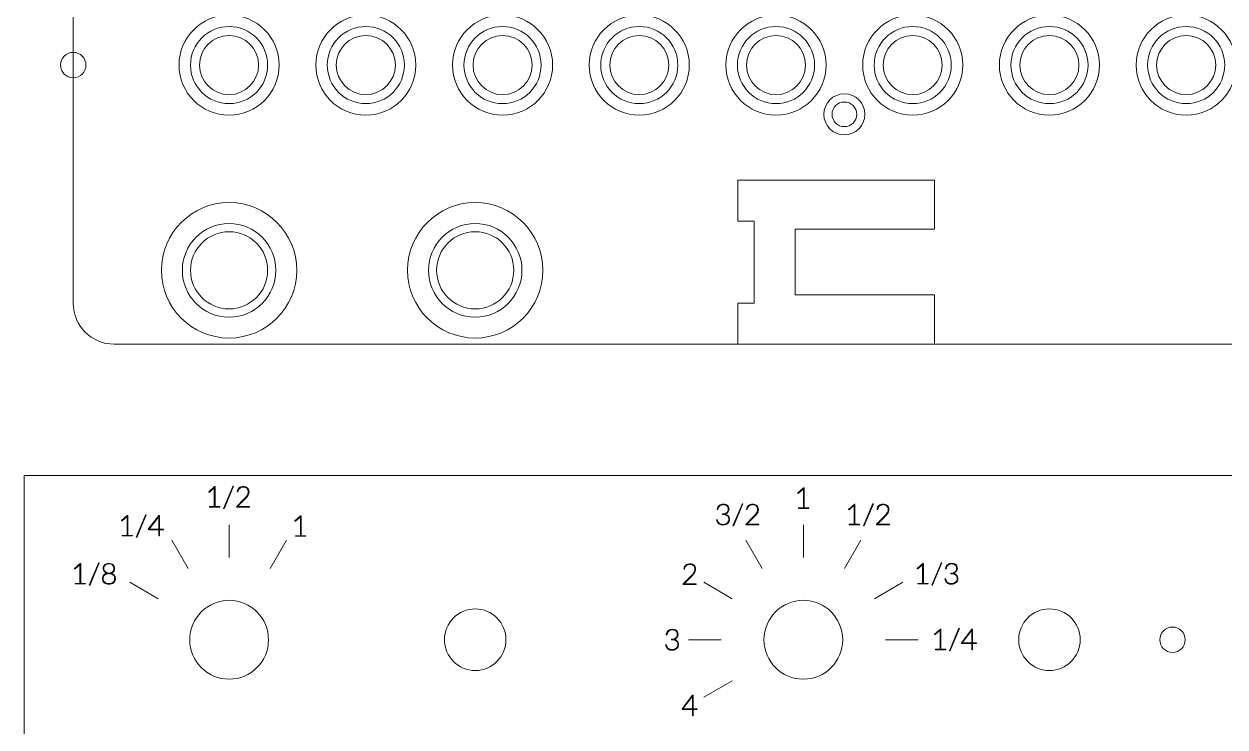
# Model space of a CAD drawing. Header units: millimetres. Extents: x -87 to 387, y -250 to 300.
# Drawn here: x 0 to 146.4, y -30.6 to 55 of the extents above; entities that cross this region are included whole.
import ezdxf

# ---------------------------------------------------------------- set-up
doc = ezdxf.new("R2010")
doc.units = ezdxf.units.MM
for name, color, linetype, lineweight, true_color in [('all_sq16', 7, 'Continuous', 0, 0x000000), ('ext', 1, 'Continuous', 0, 0xff0000), ('int', 3, 'Continuous', 0, 0x00ff00), ('pockett_butt_switch -3mm', 211, 'Continuous', 5, 0xffaaff), ('pockett_ecrous -3mm', 2, 'Continuous', 0, 0xffff00), ('txt', 51, 'Continuous', 0, 0xffffb5)]:
    doc.layers.add(name, color=color, linetype=linetype, lineweight=lineweight, true_color=true_color)

# ---------------------------------------------------------------- blocks, each defined once
blk = doc.blocks.new('façade')
at = {"layer": 'ext'}
for p, q in [((0, 0), (0, 120)), ((0, 120), (300, 120))]:
    blk.add_line(p, q, dxfattribs=at)
at = {"layer": 'int'}
for centre, radius in [((25, 100), 4.8), ((95, 100), 4.8), ((55, 100), 3.75), ((125, 100), 3.75), ((140, 100), 1.55)]:
    blk.add_circle(centre, radius, dxfattribs=at)
at = {"layer": 'txt'}
for p, q in [((22.51, 118.02), (23.22, 118.65)), ((23.22, 118.65), (23.29, 118.65)), ((23.29, 118.65), (23.29, 116.22)), ((24.32, 116), (25.44, 118.67)), ((25.54, 118.71), (24.42, 116.04)), ((25.5, 118.71), (25.54, 118.71)), ((22.53, 117.98), (22.51, 118.02)), ((23.2, 118.53), (22.59, 117.98)), ((23.19, 116.22), (23.19, 118.42)), ((26.02, 118.01), (25.98, 118.01)), ((94.32, 117.88), (95.03, 118.51)), ((94.35, 117.84), (94.32, 117.88)), ((95.02, 118.39), (94.41, 117.84)), ((95.01, 116.07), (95.01, 118.27)), ((95.03, 118.51), (95.1, 118.51)), ((95.1, 118.51), (95.1, 116.07)), ((22.6, 116.22), (23.19, 116.22)), ((22.6, 116.14), (22.6, 116.22)), ((23.86, 116.14), (22.6, 116.14)), ((23.29, 116.22), (23.86, 116.22)), ((23.86, 116.22), (23.86, 116.14)), ((24.35, 116), (24.32, 116)), ((25.91, 116.14), (25.91, 116.18)), ((27.49, 116.14), (25.91, 116.14)), ((25.93, 116.22), (26.81, 117.12)), ((26.88, 117.07), (26.04, 116.21)), ((26.25, 116.23), (27.46, 116.23)), ((27.49, 116.2), (27.49, 116.14)), ((84.54, 115.86), (84.5, 115.87)), ((86.41, 113.86), (87.53, 116.53)), ((87.63, 116.57), (86.51, 113.9)), ((87.59, 116.57), (87.63, 116.57)), ((88.11, 115.86), (88.07, 115.87)), ((94.42, 116.07), (95.01, 116.07)), ((94.42, 116), (94.42, 116.07)), ((95.68, 116), (94.42, 116)), ((95.1, 116.07), (95.68, 116.07)), ((95.68, 116.07), (95.68, 116)), ((100.51, 115.88), (101.22, 116.51)), ((100.53, 115.84), (100.51, 115.88)), ((101.2, 116.38), (100.59, 115.84)), ((101.19, 114.07), (101.19, 116.27)), ((101.22, 116.51), (101.29, 116.51)), ((101.29, 116.51), (101.29, 114.07)), ((102.32, 113.86), (103.44, 116.53)), ((103.54, 116.57), (102.42, 113.9)), ((103.5, 116.57), (103.54, 116.57)), ((104.02, 115.86), (103.98, 115.87)), ((11.88, 114.52), (12.59, 115.15)), ((11.91, 114.48), (11.88, 114.52)), ((12.57, 115.03), (11.96, 114.48)), ((12.57, 112.71), (12.57, 114.92)), ((12.59, 115.15), (12.66, 115.15)), ((12.66, 115.15), (12.66, 112.71)), ((13.69, 112.5), (14.81, 115.17)), ((14.91, 115.21), (13.79, 112.54)), ((14.87, 115.21), (14.91, 115.21)), ((15.15, 113.46), (16.43, 115.15)), ((16.42, 115.02), (15.25, 113.47)), ((16.42, 113.47), (16.42, 114.92)), ((16.43, 115.15), (16.5, 115.15)), ((16.5, 115.15), (16.5, 113.47)), ((33, 114.48), (33.71, 115.11)), ((33.03, 114.44), (33, 114.48)), ((33.69, 114.99), (33.08, 114.44)), ((33.69, 112.67), (33.69, 114.87)), ((33.71, 115.11), (33.78, 115.11)), ((33.78, 115.11), (33.78, 112.67)), ((84.42, 114.6), (84.45, 114.62)), ((85.15, 115.25), (85.15, 115.32)), ((88.02, 114.08), (88.9, 114.97)), ((88.97, 114.93), (88.13, 114.07)), ((103.93, 114.08), (104.81, 114.97)), ((104.88, 114.93), (104.04, 114.07)), ((15.16, 113.42), (15.15, 113.46)), ((16.42, 113.39), (15.2, 113.39)), ((15.25, 113.47), (16.42, 113.47)), ((16.42, 112.64), (16.42, 113.39)), ((16.5, 113.47), (17, 113.47)), ((16.96, 113.39), (16.5, 113.39)), ((16.5, 113.39), (16.5, 112.64)), ((17, 113.47), (17, 113.42)), ((25, 110), (25, 114)), ((86.44, 113.86), (86.41, 113.86)), ((88, 114), (88, 114.03)), ((89.58, 114), (88, 114)), ((88.34, 114.09), (89.55, 114.09)), ((89.58, 114.05), (89.58, 114)), ((95, 110), (95, 114)), ((100.6, 114.07), (101.19, 114.07)), ((100.6, 114), (100.6, 114.07)), ((101.86, 114), (100.6, 114)), ((101.29, 114.07), (101.86, 114.07)), ((101.86, 114.07), (101.86, 114)), ((102.35, 113.86), (102.32, 113.86)), ((103.91, 114), (103.91, 114.03)), ((105.49, 114), (103.91, 114)), ((104.25, 114.09), (105.46, 114.09)), ((105.49, 114.05), (105.49, 114)), ((11.97, 112.71), (12.57, 112.71)), ((11.97, 112.64), (11.97, 112.71)), ((13.23, 112.64), (11.97, 112.64)), ((12.66, 112.71), (13.23, 112.71)), ((13.23, 112.71), (13.23, 112.64)), ((13.72, 112.5), (13.69, 112.5)), ((16.5, 112.64), (16.42, 112.64)), ((20, 108.66), (18, 112.12)), ((30, 108.66), (32, 112.12)), ((33.09, 112.67), (33.69, 112.67)), ((33.09, 112.6), (33.09, 112.67)), ((34.35, 112.6), (33.09, 112.6)), ((33.78, 112.67), (34.35, 112.67)), ((34.35, 112.67), (34.35, 112.6)), ((90, 108.66), (88, 112.12)), ((100, 108.66), (102, 112.12)), ((6.14, 108.66), (6.85, 109.3)), ((6.17, 108.63), (6.14, 108.66)), ((6.83, 109.17), (6.22, 108.62)), ((6.82, 106.86), (6.82, 109.06)), ((6.85, 109.3), (6.92, 109.3)), ((6.92, 109.3), (6.92, 106.86)), ((7.95, 106.64), (9.07, 109.32)), ((9.17, 109.36), (8.05, 106.68)), ((9.13, 109.36), (9.17, 109.36)), ((80.46, 108.6), (80.42, 108.6)), ((108.86, 108.66), (109.57, 109.3)), ((108.88, 108.63), (108.86, 108.66)), ((109.55, 109.17), (108.94, 108.62)), ((109.54, 106.86), (109.54, 109.06)), ((109.57, 109.3), (109.64, 109.3)), ((109.64, 109.3), (109.64, 106.86)), ((110.66, 106.64), (111.79, 109.32)), ((111.89, 109.36), (110.76, 106.68)), ((111.85, 109.36), (111.89, 109.36)), ((112.38, 108.65), (112.34, 108.65)), ((16.34, 105), (12.88, 107)), ((80.37, 106.82), (81.26, 107.71)), ((81.32, 107.67), (80.48, 106.81)), ((86.34, 105), (82.88, 107)), ((103.66, 105), (107.12, 107)), ((112.25, 107.39), (112.28, 107.4)), ((112.98, 108.04), (112.98, 108.1)), ((6.23, 106.86), (6.82, 106.86)), ((6.23, 106.79), (6.23, 106.86)), ((7.49, 106.79), (6.23, 106.79)), ((6.92, 106.86), (7.49, 106.86)), ((7.49, 106.86), (7.49, 106.79)), ((7.98, 106.64), (7.95, 106.64)), ((80.35, 106.74), (80.35, 106.77)), ((81.93, 106.74), (80.35, 106.74)), ((80.69, 106.82), (81.9, 106.82)), ((81.93, 106.79), (81.93, 106.74)), ((108.95, 106.86), (109.54, 106.86)), ((108.95, 106.79), (108.95, 106.86)), ((110.21, 106.79), (108.95, 106.79)), ((109.64, 106.86), (110.21, 106.86)), ((110.21, 106.86), (110.21, 106.79)), ((110.7, 106.64), (110.66, 106.64)), ((111, 100.66), (111.71, 101.3)), ((111.69, 101.17), (111.08, 100.62)), ((111.69, 98.86), (111.69, 101.06)), ((111.71, 101.3), (111.78, 101.3)), ((111.78, 101.3), (111.78, 98.86)), ((112.81, 98.64), (113.93, 101.32)), ((114.03, 101.36), (112.91, 98.68)), ((113.99, 101.36), (114.03, 101.36)), ((114.27, 99.61), (115.54, 101.29)), ((115.54, 101.16), (114.37, 99.61)), ((115.54, 101.29), (115.62, 101.29)), ((115.54, 99.61), (115.54, 101.07)), ((115.62, 101.29), (115.62, 99.61)), ((78.33, 100.61), (78.29, 100.62)), ((78.94, 100), (78.94, 100.07)), ((85, 100), (81, 100)), ((105, 100), (109, 100)), ((111.03, 100.63), (111, 100.66)), ((114.28, 99.56), (114.27, 99.61)), ((114.37, 99.61), (115.54, 99.61)), ((115.62, 99.61), (116.12, 99.61)), ((116.12, 99.61), (116.12, 99.57)), ((78.21, 99.35), (78.24, 99.37)), ((111.09, 98.86), (111.69, 98.86)), ((111.09, 98.79), (111.09, 98.86)), ((112.35, 98.79), (111.09, 98.79)), ((111.78, 98.86), (112.35, 98.86)), ((112.35, 98.86), (112.35, 98.79)), ((112.84, 98.64), (112.81, 98.64)), ((115.54, 99.54), (114.32, 99.54)), ((115.54, 98.79), (115.54, 99.54)), ((115.62, 98.79), (115.54, 98.79)), ((116.08, 99.54), (115.62, 99.54)), ((115.62, 99.54), (115.62, 98.79)), ((86.34, 95), (82.88, 93)), ((80.22, 91.57), (81.5, 93.25)), ((81.49, 93.12), (80.32, 91.57)), ((81.49, 91.57), (81.49, 93.03)), ((81.5, 93.25), (81.57, 93.25)), ((81.57, 93.25), (81.57, 91.57)), ((80.23, 91.53), (80.22, 91.57)), ((81.49, 91.5), (80.27, 91.5)), ((80.32, 91.57), (81.49, 91.57)), ((81.49, 90.75), (81.49, 91.5)), ((81.57, 91.57), (82.07, 91.57)), ((82.03, 91.5), (81.57, 91.5)), ((81.57, 91.5), (81.57, 90.75)), ((82.07, 91.57), (82.07, 91.53)), ((81.57, 90.75), (81.49, 90.75))]:
    blk.add_line(p, q, dxfattribs=at)
for centre, radius, start, end in [((25.5, 118.65), 0.064, 88.5146, 157.1425), ((26.67, 117.97), 0.689, 109.117, 130.9379), ((26.72, 117.84), 0.832, 89.4254, 108.9776), ((26.72, 117.9), 0.695, 89.3351, 109.5745), ((26.73, 117.83), 0.763, 72.8645, 90.1561), ((26.73, 117.79), 0.882, 72.9138, 90.1547), ((26.8, 118.01), 0.646, 50.4917, 73.1817), ((22.57, 118.01), 0.0434, 219.4513, 260.8776), ((22.57, 118), 0.0335, 261.8954, 319.3797), ((24.4, 118.41), 1.21, 174.5353, 179.8598), ((26.82, 117.91), 0.845, 153.1851, 172.8889), ((26.03, 118.05), 0.0461, 260.3493, 354.5855), ((26.68, 117.97), 0.697, 131.3052, 152.9898), ((26.79, 117.93), 0.725, 151.9231, 170.4791), ((26.68, 117.99), 0.596, 130.4806, 151.8674), ((26.7, 117.96), 0.631, 109.8177, 130.2557), ((22.49, 121.4), 6.08, 315.2446, 318.0286), ((20.28, 123.66), 9.33, 315.0721, 316.9252), ((26.79, 118.03), 0.551, 49.8665, 73.066), ((25.65, 118.56), 1.84, 317.911, 326.3172), ((25.8, 118.5), 1.77, 316.7804, 325.8624), ((26.8, 118.05), 0.527, 24.4062, 49.4122), ((26.32, 118.12), 1.03, 326.2609, 340.0435), ((26.84, 118.06), 0.585, 24.3879, 49.9577), ((26.37, 118.12), 1.08, 325.8867, 339.9187), ((26.72, 118.02), 0.616, 358.5426, 23.6835), ((26.62, 118), 0.716, 340.5369, 0.4191), ((26.74, 118.03), 0.692, 358.6291, 23.8013), ((26.66, 118), 0.769, 340.3803, 0.4891), ((94.38, 117.87), 0.0434, 219.4513, 260.8776), ((94.38, 117.86), 0.0335, 261.8954, 319.3797), ((96.22, 118.27), 1.21, 174.5353, 179.8598), ((24.35, 116.08), 0.0818, 269.9478, 297.1344), ((24.36, 116.06), 0.0573, 297.7355, 338.9513), ((25.96, 116.18), 0.0537, 152.0381, 180.9052), ((25.99, 116.16), 0.0813, 133.9154, 151.8127), ((26.21, 115.3), 0.927, 94.529, 100.792), ((26.25, 114.84), 1.39, 89.8749, 94.6128), ((27.46, 116.2), 0.0299, 351.5405, 97.7971), ((85.34, 115.76), 0.851, 153.1836, 172.742), ((84.55, 115.9), 0.0367, 254.5571, 307.5248), ((85.21, 115.83), 0.699, 131.3683, 152.9941), ((84.52, 115.92), 0.0754, 318.1876, 348.1684), ((85.3, 115.78), 0.716, 151.4772, 170.2906), ((85.21, 115.83), 0.612, 130.5781, 151.4549), ((85.2, 115.83), 0.686, 109.0742, 130.9807), ((85.22, 115.82), 0.626, 109.602, 130.2715), ((85.24, 115.69), 0.834, 89.4326, 108.9578), ((85.24, 115.75), 0.703, 89.3779, 109.4566), ((85.25, 115.63), 0.894, 73.4134, 90.2293), ((85.25, 115.69), 0.762, 73.0546, 90.2251), ((85.31, 115.89), 0.554, 50.9379, 73.3217), ((85.33, 115.89), 0.629, 51.0152, 73.6622), ((85.35, 115.94), 0.487, 24.2918, 50.2269), ((85.34, 115.87), 0.507, 309.6869, 335.3581), ((85.37, 115.94), 0.564, 25.1548, 50.5396), ((85.36, 115.9), 0.58, 316.4064, 337.4749), ((85.25, 115.9), 0.591, 358.5967, 23.7499), ((85.3, 115.88), 0.541, 335.8831, 0.7024), ((85.3, 115.92), 0.64, 358.5721, 24.4015), ((85.36, 115.89), 0.577, 337.81, 0.7948), ((87.59, 116.51), 0.064, 88.5146, 157.1425), ((88.91, 115.76), 0.845, 153.1851, 172.8889), ((88.12, 115.91), 0.0461, 260.3493, 354.5855), ((88.77, 115.83), 0.697, 131.3052, 152.9898), ((88.88, 115.78), 0.725, 151.9231, 170.4791), ((88.77, 115.84), 0.596, 130.4806, 151.8674), ((88.77, 115.83), 0.689, 109.117, 130.9379), ((88.79, 115.82), 0.631, 109.8177, 130.2557), ((88.81, 115.69), 0.832, 89.4254, 108.9776), ((88.81, 115.75), 0.695, 89.3351, 109.5745), ((88.82, 115.64), 0.882, 72.9138, 90.1547), ((88.82, 115.69), 0.763, 72.8645, 90.1561), ((88.88, 115.89), 0.551, 49.8665, 73.066), ((88.89, 115.87), 0.646, 50.4917, 73.1817), ((88.89, 115.91), 0.527, 24.4062, 49.4122), ((88.93, 115.92), 0.585, 24.3879, 49.9577), ((88.81, 115.88), 0.616, 358.5426, 23.6835), ((88.71, 115.86), 0.716, 340.5369, 0.4191), ((88.83, 115.88), 0.692, 358.6291, 23.8013), ((88.75, 115.86), 0.769, 340.3803, 0.4891), ((100.57, 115.87), 0.0434, 219.4513, 260.8776), ((100.57, 115.86), 0.0335, 261.8954, 319.3797), ((102.4, 116.27), 1.21, 174.5353, 179.8598), ((103.5, 116.51), 0.064, 88.5146, 157.1425), ((104.82, 115.76), 0.845, 153.1851, 172.8889), ((104.03, 115.91), 0.0461, 260.3493, 354.5855), ((104.68, 115.83), 0.697, 131.3052, 152.9898), ((104.79, 115.78), 0.725, 151.9231, 170.4791), ((104.68, 115.84), 0.596, 130.4806, 151.8674), ((104.67, 115.83), 0.689, 109.117, 130.9379), ((104.7, 115.82), 0.631, 109.8177, 130.2557), ((104.72, 115.69), 0.832, 89.4254, 108.9776), ((104.72, 115.75), 0.695, 89.3351, 109.5745), ((104.73, 115.69), 0.763, 72.8645, 90.1561), ((104.73, 115.64), 0.882, 72.9138, 90.1547), ((104.79, 115.89), 0.551, 49.8665, 73.066), ((104.8, 115.87), 0.646, 50.4917, 73.1817), ((104.8, 115.91), 0.527, 24.4062, 49.4122), ((104.84, 115.92), 0.585, 24.3879, 49.9577), ((104.72, 115.88), 0.616, 358.5426, 23.6835), ((104.62, 115.86), 0.716, 340.5369, 0.4191), ((104.74, 115.88), 0.692, 358.6291, 23.8013), ((104.66, 115.86), 0.769, 340.3803, 0.4891), ((11.94, 114.51), 0.0434, 219.4513, 260.8776), ((11.94, 114.5), 0.0335, 261.8954, 319.3797), ((13.77, 114.91), 1.21, 174.5353, 179.8598), ((14.87, 115.15), 0.064, 88.5146, 157.1425), ((17.39, 114.92), 0.969, 174.1186, 179.7061), ((33.06, 114.47), 0.0434, 219.4513, 260.8776), ((33.06, 114.46), 0.0335, 261.8954, 319.3797), ((34.89, 114.87), 1.21, 174.5353, 179.8598), ((86, 115), 1.63, 193.8874, 198.9617), ((84.47, 114.55), 0.0745, 80.4342, 108.3153), ((85.24, 114.73), 0.824, 198.9243, 209.8693), ((84.47, 114.58), 0.0419, 11.0115, 77.2576), ((83.29, 114.18), 1.29, 15.6829, 18.4965), ((85.19, 114.71), 0.772, 209.9101, 222.2637), ((85.28, 114.75), 0.778, 196.9427, 205.3025), ((85.24, 114.74), 0.736, 205.3913, 216.7992), ((85.09, 114.63), 0.554, 216.8532, 234.8815), ((85.13, 116.37), 1.05, 271.1745, 287.4406), ((85.16, 113.99), 1.26, 74.3864, 90.6531), ((85.24, 116.06), 0.782, 282.1739, 298.1278), ((85.3, 114.44), 0.862, 65.2544, 83.1421), ((85.25, 115.99), 0.654, 287.3122, 309.2772), ((85.32, 114.57), 0.654, 50.8395, 74.337), ((85.25, 114.73), 0.682, 293.1117, 315.4237), ((85.3, 115.96), 0.668, 297.8393, 316.1535), ((85.4, 114.65), 0.629, 43.943, 65.1281), ((85.44, 114.73), 0.464, 21.7441, 50.1001), ((85.3, 114.68), 0.61, 315.6358, 338.2812), ((85.32, 114.69), 0.694, 312.0767, 335.1375), ((85.46, 114.72), 0.534, 19.943, 43.5343), ((85.29, 114.67), 0.617, 359.4889, 21.1812), ((85.33, 114.68), 0.581, 337.6917, 359.2844), ((85.37, 114.67), 0.637, 334.999, 0.2663), ((85.34, 114.68), 0.663, 359.3959, 19.5921), ((84.59, 119.25), 6.08, 315.2446, 318.0286), ((82.37, 121.52), 9.33, 315.0721, 316.9252), ((87.74, 116.42), 1.84, 317.911, 326.3172), ((87.89, 116.36), 1.77, 316.7804, 325.8624), ((88.41, 115.97), 1.03, 326.2609, 340.0435), ((88.46, 115.97), 1.08, 325.8867, 339.9187), ((100.49, 119.25), 6.08, 315.2446, 318.0286), ((98.28, 121.52), 9.33, 315.0721, 316.9252), ((103.65, 116.42), 1.84, 317.911, 326.3172), ((103.8, 116.36), 1.77, 316.7804, 325.8624), ((104.32, 115.97), 1.03, 326.2609, 340.0435), ((104.37, 115.97), 1.08, 325.8867, 339.9187), ((15.19, 113.43), 0.0371, 194.0277, 230.3941), ((15.19, 113.44), 0.0496, 238.6193, 275.2295), ((16.97, 113.42), 0.0293, 257.489, 2.9838), ((85.04, 114.57), 0.571, 222.5273, 240.6971), ((85.14, 114.75), 0.778, 240.8825, 256.4065), ((85.16, 114.73), 0.676, 235.0029, 252.4537), ((85.2, 114.87), 0.82, 253.0137, 271.2029), ((85.2, 115.03), 1.06, 256.6258, 270.817), ((85.23, 114.8), 0.747, 268.7666, 292.748), ((85.23, 114.84), 0.872, 269.3969, 290.497), ((85.26, 114.76), 0.783, 290.4282, 311.8167), ((86.44, 113.94), 0.0818, 269.9478, 297.1344), ((86.45, 113.92), 0.0573, 297.7355, 338.9513), ((88.05, 114.03), 0.0537, 152.0381, 180.9052), ((88.08, 114.02), 0.0813, 133.9154, 151.8127), ((88.3, 113.16), 0.927, 94.529, 100.792), ((88.34, 112.7), 1.39, 89.8749, 94.6128), ((89.55, 114.06), 0.0299, 351.5405, 97.7971), ((102.35, 113.94), 0.0818, 269.9478, 297.1344), ((102.36, 113.92), 0.0573, 297.7355, 338.9513), ((103.96, 114.03), 0.0537, 152.0381, 180.9052), ((103.99, 114.02), 0.0813, 133.9154, 151.8127), ((104.21, 113.16), 0.927, 94.529, 100.792), ((104.25, 112.7), 1.39, 89.8749, 94.6128), ((105.46, 114.06), 0.0299, 351.5405, 97.7971), ((13.72, 112.58), 0.0818, 269.9478, 297.1344), ((13.74, 112.56), 0.0573, 297.7355, 338.9513), ((6.2, 108.66), 0.0434, 219.4513, 260.8776), ((6.2, 108.65), 0.0335, 261.8954, 319.3797), ((8.03, 109.06), 1.21, 174.5353, 179.8598), ((9.13, 109.29), 0.064, 88.5146, 157.1425), ((10.27, 108.69), 0.628, 157.458, 180.3632), ((10.29, 108.68), 0.646, 179.569, 198.1358), ((10.19, 108.65), 0.545, 198.3031, 219.1894), ((10.23, 108.71), 0.579, 133.1287, 157.4228), ((10.31, 108.69), 0.574, 158.0193, 180.5571), ((10.34, 108.68), 0.602, 179.9028, 200.3021), ((10.24, 108.65), 0.497, 200.1432, 224.7424), ((10.24, 108.72), 0.501, 133.2246, 157.8232), ((10.27, 108.65), 0.649, 109.7091, 132.7232), ((10.28, 108.67), 0.558, 109.5052, 132.7976), ((10.33, 108.47), 0.843, 89.104, 109.5993), ((10.34, 108.5), 0.742, 89.0979, 109.3609), ((10.36, 108.47), 0.844, 70.4144, 90.9065), ((10.36, 108.5), 0.743, 70.6547, 90.9141), ((10.42, 108.67), 0.558, 47.2024, 70.4948), ((10.42, 108.65), 0.649, 47.2768, 70.2909), ((10.45, 108.72), 0.501, 22.1768, 46.7754), ((10.46, 108.65), 0.497, 315.2576, 339.8568), ((10.47, 108.71), 0.579, 22.5772, 46.8713), ((10.39, 108.69), 0.574, 359.4429, 21.9807), ((10.36, 108.68), 0.602, 339.6979, 0.0972), ((10.48, 108.66), 0.567, 321.205, 341.3026), ((10.42, 108.69), 0.628, 359.6368, 22.542), ((10.42, 108.68), 0.632, 341.4377, 0.4327), ((81.26, 108.5), 0.845, 153.1851, 172.8889), ((80.47, 108.64), 0.0461, 260.3493, 354.5855), ((81.13, 108.56), 0.697, 131.3052, 152.9898), ((81.23, 108.52), 0.725, 151.9231, 170.4791), ((81.12, 108.58), 0.596, 130.4806, 151.8674), ((81.12, 108.57), 0.689, 109.117, 130.9379), ((81.14, 108.55), 0.631, 109.8177, 130.2557), ((81.16, 108.43), 0.832, 89.4254, 108.9776), ((81.16, 108.49), 0.695, 89.3351, 109.5745), ((81.17, 108.38), 0.882, 72.9138, 90.1547), ((81.17, 108.42), 0.763, 72.8645, 90.1561), ((81.23, 108.63), 0.551, 49.8665, 73.066), ((81.24, 108.61), 0.646, 50.4917, 73.1817), ((81.25, 108.65), 0.527, 24.4062, 49.4122), ((80.76, 108.71), 1.03, 326.2609, 340.0435), ((81.28, 108.66), 0.585, 24.3879, 49.9577), ((80.81, 108.71), 1.08, 325.8867, 339.9187), ((81.16, 108.62), 0.616, 358.5426, 23.6835), ((81.06, 108.6), 0.716, 340.5369, 0.4191), ((81.18, 108.62), 0.692, 358.6291, 23.8013), ((81.1, 108.6), 0.769, 340.3803, 0.4891), ((108.92, 108.66), 0.0434, 219.4513, 260.8776), ((108.91, 108.65), 0.0335, 261.8954, 319.3797), ((110.75, 109.06), 1.21, 174.5353, 179.8598), ((111.85, 109.29), 0.064, 88.5146, 157.1425), ((113.18, 108.55), 0.851, 153.1836, 172.742), ((112.39, 108.68), 0.0367, 254.5571, 307.5248), ((112.36, 108.71), 0.0754, 318.1876, 348.1684), ((113.04, 108.61), 0.699, 131.3683, 152.9941), ((113.14, 108.57), 0.716, 151.4772, 170.2906), ((113.04, 108.62), 0.612, 130.5781, 151.4549), ((113.03, 108.62), 0.686, 109.0742, 130.9807), ((113.05, 108.61), 0.626, 109.602, 130.2715), ((113.08, 108.48), 0.834, 89.4326, 108.9578), ((113.08, 108.53), 0.703, 89.3779, 109.4566), ((113.09, 108.47), 0.762, 73.0546, 90.2251), ((113.09, 108.42), 0.894, 73.4134, 90.2293), ((113.15, 108.67), 0.554, 50.9379, 73.3217), ((113.17, 108.67), 0.629, 51.0152, 73.6622), ((113.19, 108.73), 0.487, 24.2918, 50.2269), ((113.17, 108.66), 0.507, 309.6869, 335.3581), ((113.21, 108.73), 0.564, 25.1548, 50.5396), ((113.19, 108.68), 0.58, 316.4064, 337.4749), ((113.09, 108.69), 0.591, 358.5967, 23.7499), ((113.14, 108.67), 0.541, 335.8831, 0.7024), ((113.13, 108.7), 0.64, 358.5721, 24.4015), ((113.2, 108.68), 0.577, 337.81, 0.7948), ((10.25, 107.45), 0.7, 159.221, 181.1484), ((10.21, 107.42), 0.657, 179.1048, 204.4159), ((10.13, 107.49), 0.577, 135.7055, 158.648), ((10.16, 107.4), 0.603, 204.8489, 230.5936), ((10.3, 107.45), 0.658, 162.0044, 180.9596), ((10.23, 107.43), 0.588, 179.2278, 204.2045), ((10.19, 107.48), 0.542, 142.1964, 161.6658), ((10.19, 107.41), 0.545, 204.4639, 229.7455), ((10.17, 107.44), 0.636, 114.6801, 135.1985), ((10.18, 107.49), 0.522, 123.1121, 141.8439), ((10.23, 108.68), 0.59, 219.4692, 239.3401), ((10.25, 107.53), 0.757, 231.0593, 252.7865), ((10.26, 107.5), 0.657, 230.2854, 252.4086), ((10.27, 108.69), 0.553, 225.2885, 249.1289), ((10.28, 107.33), 0.707, 109.6765, 123.1512), ((10.31, 107.14), 0.965, 100.6239, 114.8511), ((10.3, 108.81), 0.742, 239.4383, 256.8849), ((10.31, 107.23), 0.816, 98.2436, 109.6614), ((10.34, 107.73), 0.898, 252.2624, 270.6258), ((10.33, 108.85), 0.726, 249.4171, 271.1876), ((10.35, 106.99), 1.06, 90.28, 98.472), ((10.36, 108.85), 0.727, 268.801, 290.5668), ((10.34, 106.99), 1.06, 81.5382, 89.7324), ((10.36, 107.73), 0.9, 269.3638, 287.7248), ((10.38, 107.23), 0.816, 70.3386, 81.7564), ((10.39, 108.81), 0.742, 283.1151, 300.5617), ((10.39, 107.16), 0.947, 64.9756, 79.4058), ((10.42, 108.69), 0.553, 290.8711, 314.7115), ((10.43, 107.5), 0.657, 287.5914, 309.7146), ((10.42, 107.33), 0.707, 56.8488, 70.3235), ((10.45, 107.53), 0.757, 287.2135, 308.9407), ((10.48, 108.67), 0.578, 300.626, 320.8522), ((10.52, 107.44), 0.643, 44.8264, 65.0676), ((10.52, 107.49), 0.522, 38.1561, 56.8879), ((10.5, 107.41), 0.545, 310.2545, 335.5361), ((10.54, 107.4), 0.603, 309.4064, 335.1511), ((10.5, 107.48), 0.542, 18.3342, 37.8036), ((10.55, 107.48), 0.585, 21.6961, 44.3599), ((10.46, 107.43), 0.588, 335.7955, 0.7722), ((10.39, 107.45), 0.658, 359.0404, 17.9956), ((10.49, 107.42), 0.657, 335.5841, 0.8952), ((10.45, 107.45), 0.689, 358.8414, 21.1209), ((76.94, 111.99), 6.08, 315.2446, 318.0286), ((74.72, 114.25), 9.33, 315.0721, 316.9252), ((80.1, 109.15), 1.84, 317.911, 326.3172), ((80.24, 109.1), 1.77, 316.7804, 325.8624), ((113.84, 107.78), 1.63, 193.8874, 198.9617), ((112.31, 107.33), 0.0745, 80.4342, 108.3153), ((113.07, 107.52), 0.824, 198.9243, 209.8693), ((112.31, 107.37), 0.0419, 11.0115, 77.2576), ((111.13, 106.97), 1.29, 15.6829, 18.4965), ((113.03, 107.49), 0.772, 209.9101, 222.2637), ((113.11, 107.54), 0.778, 196.9427, 205.3025), ((113.07, 107.52), 0.736, 205.3913, 216.7992), ((112.88, 107.36), 0.571, 222.5273, 240.6971), ((112.93, 107.41), 0.554, 216.8532, 234.8815), ((113, 107.52), 0.676, 235.0029, 252.4537), ((113.03, 107.66), 0.82, 253.0137, 271.2029), ((112.96, 109.15), 1.05, 271.1745, 287.4406), ((113, 106.78), 1.26, 74.3864, 90.6531), ((113.07, 107.58), 0.747, 268.7666, 292.748), ((113.08, 108.84), 0.782, 282.1739, 298.1278), ((113.14, 107.22), 0.862, 65.2544, 83.1421), ((113.08, 108.78), 0.654, 287.3122, 309.2772), ((113.16, 107.36), 0.654, 50.8395, 74.337), ((113.09, 107.52), 0.682, 293.1117, 315.4237), ((113.09, 107.55), 0.783, 290.4282, 311.8167), ((113.13, 108.75), 0.668, 297.8393, 316.1535), ((113.23, 107.44), 0.629, 43.943, 65.1281), ((113.28, 107.51), 0.464, 21.7441, 50.1001), ((113.14, 107.47), 0.61, 315.6358, 338.2812), ((113.15, 107.48), 0.694, 312.0767, 335.1375), ((113.3, 107.51), 0.534, 19.943, 43.5343), ((113.17, 107.46), 0.581, 337.6917, 359.2844), ((113.13, 107.46), 0.617, 359.4889, 21.1812), ((113.2, 107.45), 0.637, 334.999, 0.2663), ((113.18, 107.46), 0.663, 359.3959, 19.5921), ((7.98, 106.72), 0.0818, 269.9478, 297.1344), ((7.99, 106.7), 0.0573, 297.7355, 338.9513), ((10.34, 107.8), 1.04, 252.6851, 270.6353), ((10.36, 107.8), 1.04, 269.3557, 287.3039), ((80.41, 106.77), 0.0537, 152.0381, 180.9052), ((80.43, 106.76), 0.0813, 133.9154, 151.8127), ((80.65, 105.89), 0.927, 94.529, 100.792), ((80.69, 105.43), 1.39, 89.8749, 94.6128), ((81.91, 106.79), 0.0299, 351.5405, 97.7971), ((110.7, 106.72), 0.0818, 269.9478, 297.1344), ((110.71, 106.7), 0.0573, 297.7355, 338.9513), ((112.98, 107.54), 0.778, 240.8825, 256.4065), ((113.04, 107.81), 1.06, 256.6258, 270.817), ((113.06, 107.63), 0.872, 269.3969, 290.497), ((79, 100.58), 0.699, 131.3683, 152.9941), ((79, 100.58), 0.612, 130.5781, 151.4549), ((78.98, 100.58), 0.686, 109.0742, 130.9807), ((79, 100.57), 0.626, 109.602, 130.2715), ((79.03, 100.44), 0.834, 89.4326, 108.9578), ((79.03, 100.5), 0.703, 89.3779, 109.4566), ((79.04, 100.38), 0.894, 73.4134, 90.2293), ((79.04, 100.44), 0.762, 73.0546, 90.2251), ((79.1, 100.64), 0.554, 50.9379, 73.3217), ((79.12, 100.64), 0.629, 51.0152, 73.6622), ((79.14, 100.69), 0.487, 24.2918, 50.2269), ((79.16, 100.69), 0.564, 25.1548, 50.5396), ((112.89, 101.06), 1.21, 174.5353, 179.8598), ((113.99, 101.29), 0.064, 88.5146, 157.1425), ((116.5, 101.06), 0.969, 174.1186, 179.7061), ((79.13, 100.51), 0.851, 153.1836, 172.742), ((78.34, 100.65), 0.0367, 254.5571, 307.5248), ((78.31, 100.67), 0.0754, 318.1876, 348.1684), ((79.09, 100.53), 0.716, 151.4772, 170.2906), ((78.92, 101.12), 1.05, 271.1745, 287.4406), ((78.95, 98.74), 1.26, 74.3864, 90.6531), ((79.03, 100.81), 0.782, 282.1739, 298.1278), ((79.09, 99.19), 0.862, 65.2544, 83.1421), ((79.04, 100.74), 0.654, 287.3122, 309.2772), ((79.11, 99.33), 0.654, 50.8395, 74.337), ((79.09, 100.71), 0.668, 297.8393, 316.1535), ((79.13, 100.62), 0.507, 309.6869, 335.3581), ((79.19, 99.4), 0.629, 43.943, 65.1281), ((79.23, 99.48), 0.464, 21.7441, 50.1001), ((79.15, 100.65), 0.58, 316.4064, 337.4749), ((79.04, 100.65), 0.591, 358.5967, 23.7499), ((79.09, 100.63), 0.541, 335.8831, 0.7024), ((79.25, 99.47), 0.534, 19.943, 43.5343), ((79.08, 99.43), 0.617, 359.4889, 21.1812), ((79.09, 100.67), 0.64, 358.5721, 24.4015), ((79.15, 100.64), 0.577, 337.81, 0.7948), ((79.13, 99.43), 0.663, 359.3959, 19.5921), ((111.06, 100.66), 0.0434, 219.4513, 260.8776), ((111.06, 100.65), 0.0335, 261.8954, 319.3797), ((114.31, 99.57), 0.0371, 194.0277, 230.3941), ((116.09, 99.56), 0.0293, 257.489, 2.9838), ((79.79, 99.75), 1.63, 193.8874, 198.9617), ((78.26, 99.3), 0.0745, 80.4342, 108.3153), ((79.03, 99.48), 0.824, 198.9243, 209.8693), ((78.26, 99.33), 0.0419, 11.0115, 77.2576), ((77.08, 98.93), 1.29, 15.6829, 18.4965), ((78.98, 99.46), 0.772, 209.9101, 222.2637), ((79.07, 99.51), 0.778, 196.9427, 205.3025), ((79.03, 99.49), 0.736, 205.3913, 216.7992), ((78.83, 99.32), 0.571, 222.5273, 240.6971), ((78.88, 99.38), 0.554, 216.8532, 234.8815), ((78.93, 99.51), 0.778, 240.8825, 256.4065), ((78.95, 99.48), 0.676, 235.0029, 252.4537), ((78.99, 99.62), 0.82, 253.0137, 271.2029), ((78.99, 99.78), 1.06, 256.6258, 270.817), ((79.02, 99.55), 0.747, 268.7666, 292.748), ((79.02, 99.59), 0.872, 269.3969, 290.497), ((79.04, 99.48), 0.682, 293.1117, 315.4237), ((79.05, 99.51), 0.783, 290.4282, 311.8167), ((79.09, 99.43), 0.61, 315.6358, 338.2812), ((79.1, 99.44), 0.694, 312.0767, 335.1375), ((79.12, 99.43), 0.581, 337.6917, 359.2844), ((79.16, 99.42), 0.637, 334.999, 0.2663), ((112.84, 98.72), 0.0818, 269.9478, 297.1344), ((112.85, 98.7), 0.0573, 297.7355, 338.9513), ((114.31, 99.59), 0.0496, 238.6193, 275.2295), ((82.46, 93.02), 0.969, 174.1186, 179.7061), ((80.26, 91.53), 0.0371, 194.0277, 230.3941), ((80.26, 91.55), 0.0496, 238.6193, 275.2295), ((82.04, 91.53), 0.0293, 257.489, 2.9838)]:
    blk.add_arc(centre, radius, start, end, dxfattribs=at)
blk = doc.blocks.new('sw_main')
at = {"layer": 'ext'}
for p, q in [((6, 11), (6, 109)), ((289, 6), (11, 6))]:
    blk.add_line(p, q, dxfattribs=at)
blk.add_arc((11, 11), 5, 180, 270, dxfattribs=at)
at = {"layer": 'int'}
for p, q in [((87, 26), (111, 26)), ((87, 26), (87, 21)), ((111, 26), (111, 20)), ((87, 21), (88.9851, 21)), ((88.9851, 21), (89, 11)), ((111, 20), (93.9851, 20)), ((93.9851, 20), (94, 12)), ((94, 12), (111, 12)), ((111, 12), (111, 6)), ((89, 11), (87, 11)), ((87, 11), (87, 6)), ((111, 6), (87, 6))]:
    blk.add_line(p, q, dxfattribs=at)
for centre, radius in [((25, 40), 4.7), ((41.6666, 40), 4.7), ((58.3332, 40), 4.7), ((74.9998, 40), 4.7), ((91.6664, 40), 4.7), ((108.333, 40), 4.7), ((124.9996, 40), 4.7), ((141.6662, 40), 4.7), ((6, 40), 1.55), ((100, 34), 1.5), ((25, 15), 5.7), ((55, 15), 5.7)]:
    blk.add_circle(centre, radius, dxfattribs=at)
at = {"layer": 'pockett_butt_switch -3mm'}
for centre, radius in [((25, 40), 6.1), ((41.6666, 40), 6.1), ((58.3332, 40), 6.1), ((74.9998, 40), 6.1), ((91.6664, 40), 6.1), ((108.333, 40), 6.1), ((124.9996, 40), 6.1), ((141.6662, 40), 6.1), ((25, 40), 3.6), ((41.6666, 40), 3.6), ((58.3332, 40), 3.6), ((74.9998, 40), 3.6), ((91.6664, 40), 3.6), ((108.333, 40), 3.6), ((124.9996, 40), 3.6), ((141.6662, 40), 3.6)]:
    blk.add_circle(centre, radius, dxfattribs=at)
at = {"layer": 'pockett_ecrous -3mm'}
for centre, radius in [((100, 34), 2.5), ((25, 15), 8.25), ((55, 15), 8.25), ((25, 15), 4.7), ((55, 15), 4.7)]:
    blk.add_circle(centre, radius, dxfattribs=at)

msp = doc.modelspace()

# ---------------------------------------------------------------- block references
at = {"layer": 'all_sq16'}
for name, p in [('sw_main', (0, 10)), ('façade', (0, -120))]:
    msp.add_blockref(name, p, dxfattribs=at)

doc.saveas('drawing.dxf')
